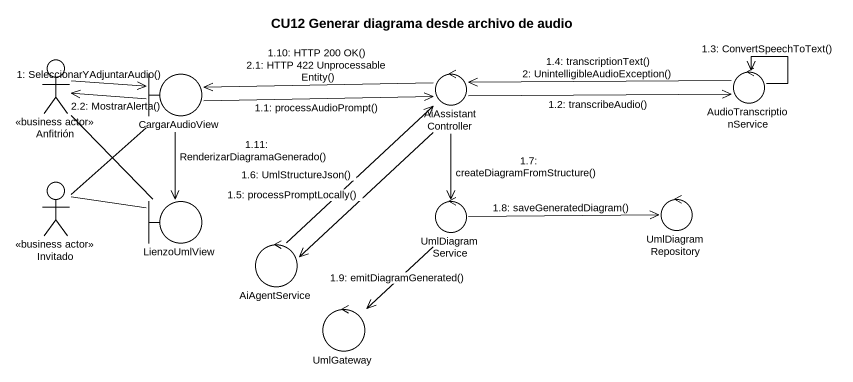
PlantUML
@startuml
title CU12 Generar diagrama desde archivo de audio
actor Anfitrión <<business actor>>
boundary CargarAudioView
control AiAssistantController
control AudioTranscriptionService
actor Invitado <<business actor>>
boundary LienzoUmlView
control UmlDiagramService
control UmlDiagramRepository
control AiAgentService
control UmlGateway
Anfitrión -- LienzoUmlView
Invitado -up- CargarAudioView
Invitado -right- LienzoUmlView
Anfitrión -right-> CargarAudioView : 1: SeleccionarYAdjuntarAudio()
CargarAudioView -right-> AiAssistantController : 1.1: processAudioPrompt()
AiAssistantController -right-> AudioTranscriptionService : 1.2: transcribeAudio()
AudioTranscriptionService --> AudioTranscriptionService : 1.3: ConvertSpeechToText()
AudioTranscriptionService -left-> AiAssistantController : 1.4: transcriptionText()\n2: UnintelligibleAudioException()
AiAssistantController --> AiAgentService : 1.5: processPromptLocally()
AiAgentService -up-> AiAssistantController : 1.6: UmlStructureJson()
AiAssistantController --> UmlDiagramService : 1.7: createDiagramFromStructure()
UmlDiagramService -right-> UmlDiagramRepository : 1.8: saveGeneratedDiagram()
UmlDiagramService --> UmlGateway : 1.9: emitDiagramGenerated()
AiAssistantController -left-> CargarAudioView : 1.10: HTTP 200 OK()\n2.1: HTTP 422 Unprocessable Entity()
CargarAudioView --> LienzoUmlView : 1.11: RenderizarDiagramaGenerado()
CargarAudioView -left-> Anfitrión : 2.2: MostrarAlerta()
@enduml
